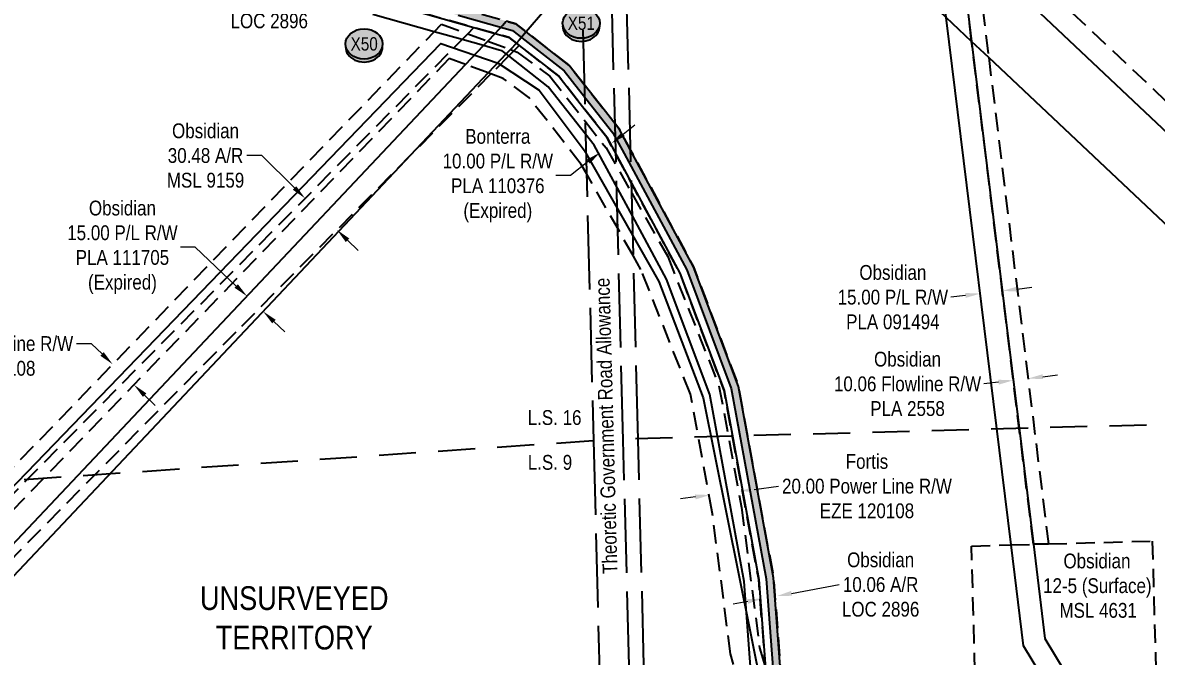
# Model space of a CAD drawing. Extents: x 624075 to 630566, y 5837004 to 5843820.
# Drawn here: x 625495 to 626260, y 5838197 to 5838624 of the extents above; entities that cross this region are included whole.
import ezdxf
from ezdxf.enums import TextEntityAlignment as Align

# ---------------------------------------------------------------- set-up
doc = ezdxf.new("R2010")
doc.units = 0
doc.header["$LTSCALE"] = 5
doc.header["$PDSIZE"] = 0.5
for name, pattern in [('foc-ACCESSROAD', [3.75, 2.5, -1.25]), ('foc-FLOWLINE', [3.75, 2.5, -1.25]), ('foc-LSD', [8, 5, -3]), ('foc-UNSURVEYED', [12.5, 10, -2.5])]:
    doc.linetypes.add(name, pattern=pattern)
doc.layers.get('Defpoints').update_dxf_attribs({"color": 9})
for name, color, linetype in [('AS-POWER', 104, 'foc-POWER'), ('C-AR', 13, 'foc-ACCESSROAD'), ('C-RW', 13, 'Continuous'), ('C-WS', 13, 'foc-ACCESSROAD'), ('C-WS-S', 13, 'Continuous'), ('F-EZE', 190, 'foc-FLOWLINE'), ('F-RW', 190, 'Continuous'), ('L-ROAD-T', 7, 'Continuous'), ('L-SECTION-LSD', 7, 'foc-LSD'), ('L-UNS-T', 3, 'Continuous'), ('L-USEC', 7, 'foc-UNSURVEYED'), ('P-CROSSINGS', 250, 'Continuous'), ('P-TEMP-H', 41, 'Continuous'), ('P-TEMP_WORKSPACE', 46, 'Continuous')]:
    doc.layers.add(name, color=color, linetype=linetype)
for name, color, linetype, lineweight in [('C-AR-T', 13, 'Continuous', 9), ('C-RW-T', 13, 'Continuous', 9), ('C-WS-T', 13, 'Continuous', 9), ('F-EZE-T', 190, 'Continuous', 9), ('F-RW-T', 190, 'Continuous', 9)]:
    doc.layers.add(name, color=color, linetype=linetype, lineweight=lineweight)
doc.styles.add('100L', font='ARIALN.TTF', dxfattribs={"height": 11})
doc.styles.add('80CG', font='ARIALN.TTF', dxfattribs={"height": 10})
doc.styles.add('80L', font='ARIALN.TTF', dxfattribs={"height": 10})
doc.styles.add('Crossing', font='ARIALN.TTF', dxfattribs={"height": 10})
doc.styles.add('foc-LtypeFont', font='ARIALN.TTF', dxfattribs={"height": 7.35})
doc.linetypes.add('foc-POWER', pattern='A,6,-1,["P",foc-LtypeFont,S=0.2,R=0,X=-0.625,Y=-0.75],-1.24,4', length=12.24)
doc.dimstyles.new('Compass 5 000', dxfattribs={"dimscale": 5, "dimtxt": 9, "dimasz": 2, "dimexe": 0.2, "dimexo": 0.0625, "dimgap": 0.5, "dimtad": 0, "dimtih": 1, "dimtoh": 1, "dimzin": 0, "dimdsep": 46, "dimtxsty": '80CG', "dimcen": 0.1, "dimse1": 1, "dimse2": 1, "dimclrd": 256, "dimclrt": 256, "dimaunit": 1, "dimadec": 4, "dimazin": 0, "dimtfac": 0.06, "dimtofl": 0, "dimtmove": 0, "dimatfit": 1, "dimfxl": 0.2, "dimtolj": 1, "dimtzin": 0, "dimlwd": -1, "dimarcsym": 0})

# ---------------------------------------------------------------- blocks, each defined once
blk = doc.blocks.new('*D43')
at = {"layer": 'C-RW-T', "transparency": 16777216}
for p, q in [((626165.56, 5838444.41), (626175.48, 5838445.62)), ((626130.81, 5838440.14), (626120.89, 5838438.92))]:
    blk.add_line(p, q, dxfattribs=at)
for points in [[(626165.36, 5838446.06), (626165.76, 5838442.75), (626155.63, 5838443.19)], [(626130.61, 5838441.79), (626131.01, 5838438.48), (626140.74, 5838441.36)]]:
    blk.add_solid(points, dxfattribs=at)
at = {"layer": 'Defpoints', "color": 0, "transparency": 16777216}
for p in [(626139.9, 5838448.15), (626154.8, 5838449.98), (626140.74, 5838441.36)]:
    blk.add_point(p, dxfattribs=at)
at = {"layer": 'C-RW-T', "transparency": 16777216, "insert": (626081.8, 5838438.92), "char_height": 10, "attachment_point": 5, "style": '80CG'}
blk.add_mtext('\\A1;Obsidian\\P15.00 P/L R/W\\PPLA 091494', dxfattribs=at)
blk = doc.blocks.new('*D44')
at = {"layer": 'C-RW-T', "transparency": 16777216}
for p, q in [((626182.96, 5838385.27), (626192.88, 5838386.49)), ((626153.12, 5838381.61), (626143.19, 5838380.39))]:
    blk.add_line(p, q, dxfattribs=at)
for points in [[(626152.92, 5838383.26), (626153.32, 5838379.95), (626163.04, 5838382.83)], [(626182.76, 5838386.93), (626183.16, 5838383.62), (626173.03, 5838384.05)]]:
    blk.add_solid(points, dxfattribs=at)
at = {"layer": 'Defpoints', "color": 0, "transparency": 16777216}
for p in [(626162.55, 5838386.88), (626163.04, 5838382.83), (626172.53, 5838388.11)]:
    blk.add_point(p, dxfattribs=at)
at = {"layer": 'C-RW-T', "transparency": 16777216, "insert": (626091.7, 5838380.39), "char_height": 10, "attachment_point": 5, "style": '80CG'}
blk.add_mtext('\\A1;Obsidian\\P10.06 Flowline R/W\\PPLA 2558', dxfattribs=at)
blk = doc.blocks.new('*D45')
at = {"layer": 'Defpoints', "color": 0, "transparency": 16777216}
for p in [(625978.29, 5838307.97), (625963.11, 5838269.32), (625982.93, 5838271.87)]:
    blk.add_point(p, dxfattribs=at)
at = {"layer": 'F-EZE-T', "transparency": 16777216}
for p, q in [((625988.21, 5838309.24), (626004.74, 5838311.37)), ((625948.55, 5838304.14), (625938.63, 5838302.87))]:
    blk.add_line(p, q, dxfattribs=at)
for points in [[(625948.33, 5838305.79), (625948.76, 5838302.49), (625958.47, 5838305.42)], [(625987.99, 5838310.89), (625988.42, 5838307.59), (625978.29, 5838307.97)]]:
    blk.add_solid(points, dxfattribs=at)
at = {"layer": 'F-EZE-T', "transparency": 16777216, "insert": (626064.33, 5838311.37), "char_height": 10, "attachment_point": 5, "style": '80CG'}
blk.add_mtext('\\A1;Fortis\\P20.00 Power Line R/W\\PEZE 120108', dxfattribs=at)
blk = doc.blocks.new('*D46')
at = {"layer": 'C-AR-T', "transparency": 16777216}
for p, q in [((626013.45, 5838239.05), (626045.62, 5838244.95)), ((625983.88, 5838233.62), (625974.05, 5838231.82))]:
    blk.add_line(p, q, dxfattribs=at)
for points in [[(626013.15, 5838240.69), (626013.75, 5838237.41), (626003.62, 5838237.25)], [(625983.58, 5838235.26), (625984.18, 5838231.99), (625993.72, 5838235.43)]]:
    blk.add_solid(points, dxfattribs=at)
at = {"layer": 'Defpoints', "color": 0, "transparency": 16777216}
for p in [(625990.12, 5838255.06), (626000.02, 5838256.87), (626003.62, 5838237.25)]:
    blk.add_point(p, dxfattribs=at)
at = {"layer": 'C-AR-T', "transparency": 16777216, "insert": (626073.55, 5838244.95), "char_height": 10, "attachment_point": 5, "style": '80CG'}
blk.add_mtext('\\A1;Obsidian\\P10.06 A/R\\PLOC 2896', dxfattribs=at)
blk = doc.blocks.new('*D47')
at = {"layer": 'C-AR-T', "transparency": 16777216}
for p, q in [((625723.69, 5838673.64), (625729.84, 5838681.52)), ((625705.18, 5838649.94), (625699.03, 5838642.06)), ((625699.03, 5838642.06), (625689.03, 5838642.06))]:
    blk.add_line(p, q, dxfattribs=at)
for points in [[(625722.37, 5838674.66), (625725, 5838672.61), (625717.53, 5838665.76)], [(625703.87, 5838650.97), (625706.49, 5838648.91), (625711.34, 5838657.82)]]:
    blk.add_solid(points, dxfattribs=at)
at = {"layer": 'Defpoints', "color": 0, "transparency": 16777216}
for p in [(625716.54, 5838666.53), (625710.35, 5838658.59), (625711.34, 5838657.82)]:
    blk.add_point(p, dxfattribs=at)
at = {"layer": 'C-AR-T', "transparency": 16777216, "insert": (625661.1, 5838642.06), "char_height": 10, "attachment_point": 5, "style": '80CG'}
blk.add_mtext('\\A1;Obsidian\\P10.06 A/R\\PLOC 2896', dxfattribs=at)
blk = doc.blocks.new('*D50')
at = {"layer": 'Defpoints', "color": 0, "transparency": 16777216}
for p in [(625571.83, 5838410.59), (625555.49, 5838393.67), (625586.2, 5838396.7)]:
    blk.add_point(p, dxfattribs=at)
at = {"layer": 'F-EZE-T', "transparency": 16777216}
for p, q in [((625541.1, 5838407.57), (625531.1, 5838407.57)), ((625548.29, 5838400.62), (625541.1, 5838407.57)), ((625577.05, 5838372.83), (625584.24, 5838365.89))]:
    blk.add_line(p, q, dxfattribs=at)
for points in [[(625549.45, 5838401.82), (625547.14, 5838399.42), (625555.49, 5838393.67)], [(625578.21, 5838374.03), (625575.89, 5838371.64), (625569.86, 5838379.78)]]:
    blk.add_solid(points, dxfattribs=at)
at = {"layer": 'F-EZE-T', "transparency": 16777216, "insert": (625471.51, 5838407.57), "char_height": 10, "attachment_point": 5, "style": '80CG', "bg_fill": 3, "box_fill_scale": 1.1, "bg_fill_color": 256, "bg_fill_true_color": 13158600, "bg_fill_transparency": 0}
blk.add_mtext('\\A1;Fortis\\P20.00 Power Line R/W\\PEZE 120108', dxfattribs=at)
blk = doc.blocks.new('*D53')
at = {"layer": 'C-WS-T', "transparency": 16777216}
for p, q in [((625611.15, 5838472.6), (625601.15, 5838472.6)), ((625638.81, 5838446.49), (625611.15, 5838472.6)), ((625664.27, 5838422.47), (625671.54, 5838415.61))]:
    blk.add_line(p, q, dxfattribs=at)
for points in [[(625639.96, 5838447.71), (625637.67, 5838445.28), (625646.08, 5838439.63)], [(625665.41, 5838423.68), (625663.12, 5838421.26), (625657, 5838429.33)]]:
    blk.add_solid(points, dxfattribs=at)
at = {"layer": 'Defpoints', "color": 0, "transparency": 16777216}
for p in [(625646.08, 5838439.63), (625649.11, 5838442.84), (625660.02, 5838432.54)]:
    blk.add_point(p, dxfattribs=at)
at = {"layer": 'C-WS-T', "transparency": 16777216, "insert": (625562.06, 5838472.6), "char_height": 10, "attachment_point": 5, "style": '80CG'}
blk.add_mtext('\\A1;Obsidian\\P15.00 P/L R/W\\PPLA 111705\\P(Expired)', dxfattribs=at)
blk = doc.blocks.new('*D54')
at = {"layer": 'C-WS-T', "transparency": 16777216}
for p, q in [((625656.04, 5838534.51), (625646.04, 5838534.51)), ((625678.16, 5838512.67), (625656.04, 5838534.51)), ((625713.88, 5838477.39), (625720.99, 5838470.36))]:
    blk.add_line(p, q, dxfattribs=at)
for points in [[(625679.33, 5838513.85), (625676.99, 5838511.48), (625685.28, 5838505.64)], [(625715.05, 5838478.58), (625712.71, 5838476.2), (625706.76, 5838484.42)]]:
    blk.add_solid(points, dxfattribs=at)
at = {"layer": 'Defpoints', "color": 0, "transparency": 16777216}
for p in [(625685.28, 5838505.64), (625663.52, 5838483.61), (625685.01, 5838462.39)]:
    blk.add_point(p, dxfattribs=at)
at = {"layer": 'C-WS-T', "transparency": 16777216, "insert": (625618.12, 5838534.51), "char_height": 10, "attachment_point": 5, "style": '80CG'}
blk.add_mtext('\\A1;Obsidian\\P30.48 A/R\\P{\\A0;MSL 9159}', dxfattribs=at)
blk = doc.blocks.new('*D108')
at = {"layer": 'Defpoints', "color": 0, "transparency": 16777216}
for p in [(625872.9, 5838550.95), (625880.76, 5838557.13), (625884.2, 5838536.61)]:
    blk.add_point(p, dxfattribs=at)
at = {"layer": 'F-RW-T', "transparency": 16777216}
for p, q in [((625899.91, 5838548.99), (625907.76, 5838555.18)), ((625876.35, 5838530.42), (625864.39, 5838521)), ((625864.39, 5838521), (625854.39, 5838521))]:
    blk.add_line(p, q, dxfattribs=at)
for points in [[(625898.87, 5838550.3), (625900.94, 5838547.68), (625892.05, 5838542.8)], [(625875.32, 5838531.73), (625877.38, 5838529.11), (625884.2, 5838536.61)]]:
    blk.add_solid(points, dxfattribs=at)
at = {"layer": 'F-RW-T', "transparency": 16777216, "insert": (625815.3, 5838521), "char_height": 10, "attachment_point": 5, "style": '80CG'}
blk.add_mtext('\\A1;Bonterra\\P10.00 P/L R/W\\PPLA 110376\\P(Expired)', dxfattribs=at)
blk = doc.blocks.new('xing2')
h = blk.add_hatch(color=50)
h.dxf.hatch_style = 1
edge = h.paths.add_edge_path()
edge.add_ellipse((0, 0), major_axis=(-12.5, 0), ratio=0.816297, start_angle=0, end_angle=360)
h = blk.add_hatch(color=250)
h.dxf.hatch_style = 1
edge = h.paths.add_edge_path()
edge.add_ellipse((0, -2.05), major_axis=(-12.5, 0), ratio=0.816297, start_angle=0, end_angle=180)
edge.add_line((12.5, -2.05), (12.5, 0))
edge.add_ellipse((0, 0), major_axis=(-12.5, 0), ratio=0.816297, start_angle=0, end_angle=180, ccw=False)
edge.add_line((-12.5, 0), (-12.5, -2.05))
at = {"color": 250}
blk.add_ellipse((0, 0), major_axis=(-12.5, 0), ratio=0.816297, dxfattribs=at)
blk.add_ellipse((0, -2.05), major_axis=(-12.5, 0), ratio=0.816297, start_param=0, end_param=3.141593, dxfattribs=at)
at = {"color": 250, "style": 'Crossing'}
blk.add_attdef('CROSSING', text='', height=9, dxfattribs=at).set_placement((0.09, 0.02), align=Align.MIDDLE_CENTER)
at = {"color": 250, "style": 'Crossing', "flags": 1}
for tag, p in [('OWNER', (0.09, -12.49)), ('DESCRIPTION', (0.09, -25.77)), ('LOCATION', (0.09, -39.3)), ('DWG_REF', (0.09, -52.84))]:
    blk.add_attdef(tag, text='', height=9, dxfattribs=at).set_placement(p, align=Align.MIDDLE_CENTER)

msp = doc.modelspace()

# ---------------------------------------------------------------- hatches: boundary and pattern name
at = {"layer": 'P-TEMP-H'}
h = msp.add_hatch(color=256, dxfattribs=at)
h.dxf.hatch_style = 1
h.paths.add_polyline_path([(626146.972, 5837443.751), (626146.972, 5837438.753), (626166.965, 5837438.753), (626224.004, 5837431.653), (626243.169, 5837585.622), (626233.959, 5837949.053), (626231.8, 5838034.23), (626231.637, 5838044.604), (626217.476, 5838047.906), (626192.914, 5838053.632), (626168.224, 5838059.389), (626148.846, 5838064.598), (626126.735, 5838070.541), (626120.02, 5838073.358), (626066.392, 5838095.862), (626034.974, 5838117.397), (626016.465, 5838143.526), (626006.745, 5838177.961), (626001.353, 5838249.593), (625977.662, 5838378.714), (625947.35, 5838459.403), (625904.912, 5838538.206), (625897.192, 5838552.542), (625873.592, 5838582.481), (625863.508, 5838595.275), (625834.479, 5838617.974), (625827.535, 5838623.403), (625820.979, 5838625.255), (625789.861, 5838634.045), (625788.714, 5838634.369), (625756.415, 5838643.492), (625740.16, 5838648.083), (625710.207, 5838671.474), (625705.365, 5838696.723), (625702.97, 5838732.53), (625698.478, 5838799.717), (625692.894, 5838854.433), (625685.696, 5838889.503), (625669.945, 5838919.941), (625615.201, 5838963.715), (625535.375, 5839015.448), (625523.932, 5839030.241), (625499.608, 5839095.12), (625469.377, 5839178.902), (625441.079, 5839232.735), (625434.25, 5839245.727), (625426.315, 5839265.348), (625424.704, 5839269.331), (625413.136, 5839297.937), (625412.539, 5839299.411), (625224.707, 5839504.989), (625132.612, 5839605.789), (625122.618, 5839616.727), (625068.186, 5839676.304), (625054.684, 5839691.083), (625031.923, 5839715.997), (624532.487, 5840262.62), (624506.503, 5840291.058), (624434.39, 5840369.985), (624424.273, 5840381.058), (624365.831, 5840445.021), (624352.844, 5840459.231), (624392.625, 5840495.53), (624409.07, 5840512.876), (624501.284, 5840555.496), (624522.002, 5840577.34), (624812.151, 5840884.072), (624815.187, 5840926.185), (624808.861, 5841137.063), (624807.821, 5841174.517), (625068.366, 5841405.676), (625067.508, 5841404.923), (625187.406, 5841511.282), (625331.524, 5841639.139), (625678.972, 5841947.4), (625954.053, 5842191.456), (626028.823, 5842257.79), (626289.176, 5842488.777), (626597.923, 5842762.709), (626601.125, 5842765.55), (626871.997, 5843005.873), (627013.797, 5843131.681), (627394.954, 5843469.852), (627476.425, 5843542.136), (627579.461, 5843629.016), (627595.899, 5843609.521), (627807.119, 5843368.502), (627912.819, 5843406.904), (627967.027, 5843414.89), (628230.311, 5843232.542), (628315.153, 5843173.781), (628393.275, 5843122.374), (628460.671, 5843078.024), (628653.288, 5843395.538), (628765.077, 5843342.231), (628887.206, 5843339.246), (629211.708, 5843376.773), (629377.481, 5843423.741), (629453.63, 5843473.599), (629463.418, 5843558.632), (629455.324, 5843594.326), (629450.449, 5843593.221), (629458.355, 5843558.357), (629448.933, 5843476.497), (629375.383, 5843428.342), (629210.734, 5843381.692), (628886.979, 5843344.252), (628766.266, 5843347.201), (628651.36, 5843401.995), (628459.087, 5843085.049), (628396.049, 5843126.532), (628317.95, 5843177.924), (628233.157, 5843236.651), (627968.251, 5843420.123), (627911.589, 5843411.774), (627808.625, 5843374.367), (627599.69, 5843612.78), (627580.109, 5843636.002), (627473.155, 5843545.916), (627391.636, 5843473.591), (627010.48, 5843135.42), (626868.68, 5843009.612), (626598.043, 5842769.497), (626285.859, 5842492.516), (626025.506, 5842261.529), (625950.736, 5842195.195), (625675.655, 5841951.138), (625328.207, 5841642.878), (625196.525, 5841526.047), (625103.713, 5841443.718), (625099.206, 5841439.719), (625091.65, 5841433.016), (625087.931, 5841429.729), (625080.041, 5841422.752), (625076.282, 5841419.429), (625065.049, 5841409.415), (624802.76, 5841176.709), (624803.865, 5841136.919), (624810.183, 5840926.29), (624807.294, 5840886.21), (624518.371, 5840580.774), (624498.317, 5840559.631), (624406.101, 5840517.01), (624389.256, 5840499.222), (624345.782, 5840459.554), (624362.141, 5840441.649), (624420.583, 5840377.686), (624430.7, 5840366.614), (624502.813, 5840287.687), (624528.797, 5840259.248), (625028.233, 5839712.625), (625050.994, 5839687.711), (625064.496, 5839672.932), (625118.928, 5839613.356), (625128.922, 5839602.417), (625221.017, 5839501.617), (625408.243, 5839296.704), (625408.502, 5839296.063), (625420.071, 5839267.457), (625421.682, 5839263.474), (625429.71, 5839243.622), (625436.655, 5839230.41), (625464.793, 5839176.881), (625494.917, 5839093.394), (625519.517, 5839027.78), (625531.942, 5839011.716), (625612.274, 5838959.655), (625665.994, 5838916.701), (625680.939, 5838887.821), (625687.947, 5838853.675), (625693.496, 5838799.297), (625697.983, 5838732.196), (625700.398, 5838696.083), (625705.652, 5838668.69), (625737.857, 5838643.539), (625755.056, 5838638.682), (625787.355, 5838629.559), (625788.502, 5838629.235), (625819.621, 5838620.445), (625825.231, 5838618.86), (625831.401, 5838614.037), (625859.955, 5838591.709), (625869.667, 5838579.387), (625892.997, 5838549.789), (625900.511, 5838535.836), (625942.789, 5838457.33), (625972.827, 5838377.374), (625996.389, 5838248.953), (626001.799, 5838177.086), (626011.889, 5838141.339), (626031.411, 5838113.78), (626063.988, 5838091.451), (626118.086, 5838068.75), (626125.112, 5838065.802), (626147.549, 5838059.771), (626167.007, 5838054.541), (626191.779, 5838048.765), (626216.342, 5838043.038), (626226.701, 5838040.623), (626226.803, 5838034.128), (626228.962, 5837948.926), (626238.163, 5837585.869), (626219.661, 5837437.23), (626167.274, 5837443.751)])

# ---------------------------------------------------------------- linework, layer by layer
at = {"layer": 'AS-POWER', "flags": 128}
msp.add_lwpolyline([(625163.085, 5837790.069), (625159.962, 5837912.367), (625131.381, 5837916.319), (625178.873, 5838131.013), (625466.367, 5838288.498), (625776.954, 5838610.104), (625815.63, 5838596.931), (625843.132, 5838578.604), (625873.5, 5838538.227), (625923.921, 5838449.454), (625953.851, 5838370.975), (626001.64, 5838132.663), (626021.999, 5838104.041), (626098.235, 5838059.232), (626194.707, 5838036.341)], dxfattribs=at)
at = {"layer": 'C-AR', "flags": 128}
for points in [[(624103.701, 5840731.929), (624175.594, 5840653.242), (624192.223, 5840635.029), (624199.116, 5840627.482), (624201.696, 5840624.662), (624206.638, 5840619.136), (624209.033, 5840616.621), (624212.795, 5840612.507), (624296.026, 5840521.423), (624306.14, 5840510.353), (624309.72, 5840506.435), (624313.367, 5840502.442), (624348.972, 5840463.473), (624365.831, 5840445.021), (624424.273, 5840381.058), (624434.39, 5840369.985), (624506.503, 5840291.058), (624532.487, 5840262.62), (625031.923, 5839715.997), (625054.684, 5839691.083), (625068.186, 5839676.304), (625122.618, 5839616.727), (625132.612, 5839605.789), (625224.707, 5839504.989), (625412.539, 5839299.411), (625413.136, 5839297.937), (625424.704, 5839269.331), (625426.315, 5839265.348), (625434.25, 5839245.727), (625441.079, 5839232.735), (625469.377, 5839178.902), (625499.608, 5839095.12), (625523.932, 5839030.241), (625535.375, 5839015.448), (625615.201, 5838963.715), (625669.945, 5838919.941), (625685.696, 5838889.503), (625692.894, 5838854.433), (625698.478, 5838799.717), (625702.97, 5838732.53), (625705.365, 5838696.723), (625710.207, 5838671.474), (625740.16, 5838648.083), (625756.415, 5838643.492), (625788.714, 5838634.369), (625789.861, 5838634.045), (625820.979, 5838625.255), (625827.535, 5838623.403), (625834.479, 5838617.974), (625863.508, 5838595.275), (625873.592, 5838582.481), (625897.192, 5838552.542), (625904.912, 5838538.206), (625947.35, 5838459.403), (625977.662, 5838378.714), (626001.353, 5838249.593), (626006.745, 5838177.961), (626016.465, 5838143.526), (626034.974, 5838117.397), (626066.392, 5838095.862), (626120.02, 5838073.358), (626126.735, 5838070.541), (626148.846, 5838064.598), (626168.224, 5838059.389), (626192.914, 5838053.632), (626217.476, 5838047.906), (626303.191, 5838027.923), (626600.444, 5838003.942), (626622.663, 5837989.369), (626649.332, 5837960.105), (626690.594, 5837914.833), (626725.366, 5837894.949), (626756.869, 5837876.935), (626788.877, 5837857.014), (626798.165, 5837847.13), (626811.591, 5837832.843), (626813.264, 5837831.063), (626823.596, 5837819.989), (626825.702, 5837817.827), (626827.496, 5837815.918)], [(626827.892, 5837800.974), (626817.26, 5837812.249), (626797.421, 5837833.289), (626782.578, 5837849.031), (626751.29, 5837868.529), (626725.678, 5837883.174), (626684.221, 5837906.882), (626636.036, 5837959.75), (626616.08, 5837981.65), (626597.072, 5837994.115), (626301.635, 5838017.95), (626231.8, 5838034.23), (626216.552, 5838037.784), (626201.418, 5838041.313), (626191.996, 5838043.509), (626176.425, 5838047.141), (626175.745, 5838047.3), (626165.941, 5838049.582), (626123.057, 5838061.168), (626103.371, 5838069.428), (626091.33, 5838074.48), (626061.549, 5838086.978), (626030.588, 5838108.199), (626027.799, 5838110.111), (626012.058, 5838132.333), (626007.249, 5838139.123), (625996.783, 5838176.199), (625995.855, 5838188.531), (625991.356, 5838248.304), (625967.923, 5838376.014), (625938.166, 5838455.229), (625905.488, 5838515.906), (625888.744, 5838546.998), (625874.027, 5838565.669), (625856.353, 5838588.093), (625829.723, 5838608.916), (625827.842, 5838610.387), (625822.895, 5838614.255), (625813.4, 5838616.937), (625799.175, 5838620.954), (625735.523, 5838638.933), (625701.679, 5838665.362), (625695.377, 5838695.237), (625692.93, 5838731.835), (625688.448, 5838798.87), (625682.934, 5838852.908), (625676.117, 5838886.116), (625661.989, 5838913.417), (625609.328, 5838955.525), (625531.368, 5839004.175), (625515.04, 5839025.285), (625490.429, 5839090.928), (625460.348, 5839174.448), (625434.779, 5839223.09), (625425.108, 5839241.489), (625419.612, 5839255.08), (625403.888, 5839293.96), (625358.65, 5839343.471), (625211.886, 5839504.101), (625146.732, 5839575.416), (625114.9, 5839610.255), (625113.551, 5839611.731), (625032.316, 5839700.645), (624519.664, 5840261.732), (624493.682, 5840290.171), (624426.801, 5840363.371), (624416.684, 5840374.444), (624302.288, 5840499.649), (624207.026, 5840603.919), (624201.508, 5840609.958), (624196.227, 5840615.737), (624191.602, 5840620.799), (624179.061, 5840634.526), (624175.985, 5840637.893), (624168.164, 5840646.453), (624158.445, 5840657.089), (624104.092, 5840716.579)]]:
    msp.add_lwpolyline(points, dxfattribs=at)
at = {"layer": 'C-AR'}
msp.add_lwpolyline([(626115.824, 5838850.646), (626128.051, 5838750.921), (626137.76, 5838671.737), (626146.472, 5838600.675), (626186.719, 5838272.425), (626176.635, 5838272.144), (626134.964, 5838611.534), (626126.237, 5838682.612), (626123.371, 5838705.959), (626117.883, 5838750.651), (626105.639, 5838850.375)], dxfattribs=at)
at = {"layer": 'C-RW'}
for points in [[(626202.917, 5837587.607), (626193.784, 5837947.986), (626192.573, 5837995.754), (626192.32, 5838005.748), (626191.503, 5838037.986), (626191.996, 5838043.509), (626192.418, 5838048.223), (626192.914, 5838053.632), (626201.822, 5838150.778), (626169.925, 5838203.638), (626161.564, 5838271.726), (626117.862, 5838627.669), (626109.134, 5838698.747), (626055.868, 5838749.005), (626017.109, 5838785.567), (626011.619, 5838790.746), (626006.183, 5838795.874), (626001.155, 5838800.617), (625997.041, 5838804.498), (625989.689, 5838811.434), (626020.937, 5838848.124)], [(626126.237, 5838682.612), (626134.964, 5838611.534), (626176.635, 5838272.144), (626184.437, 5838208.602), (626218.912, 5838151.279), (626225.917, 5838139.632), (626217.476, 5838047.906), (626217.007, 5838042.806), (626216.552, 5838037.784), (626216.383, 5838035.919), (626201.689, 5838037.268), (626201.731, 5838035.504), (626202.313, 5838005.984), (626202.566, 5837995.99), (626203.776, 5837948.251), (626212.929, 5837587.113)], [(625871.548, 5838661.544), (625834.479, 5838617.974), (625829.685, 5838612.34), (625827.842, 5838610.387), (625823.799, 5838606.102), (625820.952, 5838603.084), (625808.879, 5838590.289), (625756.494, 5838534.771), (625421.157, 5838179.42), (625416.782, 5838174.785), (625414.294, 5838175.595), (625404.84, 5838178.671), (625338.327, 5838200.312), (625265.56, 5838161.663), (625264.883, 5838161.328), (625190.107, 5838110.958), (625186.45, 5838109.348), (625180.612, 5838106.776), (625163.377, 5838099.186), (625074.641, 5838060.106), (624975.74, 5838016.548)], [(624975.319, 5838032.754), (625074.219, 5838076.311), (625167.886, 5838117.563), (625182.836, 5838124.147), (625257.155, 5838174.208), (625288.739, 5838190.972), (625336.917, 5838216.545), (625342.885, 5838214.603), (625412.392, 5838191.988), (625793.568, 5838595.918), (625805.661, 5838608.735), (625808.486, 5838611.73), (625813.4, 5838616.937), (625818.511, 5838622.355), (625820.979, 5838625.255)]]:
    msp.add_lwpolyline(points, dxfattribs=at)
at = {"layer": 'C-WS'}
msp.add_lwpolyline([(625456.749, 5838274.264), (625791.153, 5838612.832), (625794.97, 5838616.698), (625799.175, 5838620.954), (625813.4, 5838616.937), (625822.895, 5838614.255), (625827.842, 5838610.387), (625829.723, 5838608.916), (625826.105, 5838605.254), (625822.65, 5838601.756), (625810.673, 5838589.63), (625756.494, 5838534.771), (625638.59, 5838415.394), (625638.59, 5838415.394), (625413.265, 5838187.212)], dxfattribs=at)
msp.add_lwpolyline([(626169.526, 5838149.908), (626148.846, 5838064.598), (626126.735, 5838070.541), (626120.02, 5838073.358), (626138.248, 5838149.039), (626134.862, 5838270.985), (626161.564, 5838271.726), (626176.635, 5838272.144), (626186.719, 5838272.425), (626256.807, 5838274.372), (626260.194, 5838152.425), (626218.912, 5838151.279), (626201.822, 5838150.778), (626169.526, 5838149.908)], close=True, dxfattribs=at)
at = {"layer": 'F-EZE'}
for points in [[(625294.01, 5839519.131), (625463.019, 5839334.149), (625483.61, 5839311.614), (625491.452, 5839303.031), (625497.868, 5839296.009), (625874.911, 5838940.325), (625905.84, 5838911.148), (625967.296, 5838853.17), (625972.058, 5838848.678), (625989.26, 5838832.452), (625994.258, 5838827.738), (625999.979, 5838822.341), (626007.33, 5838815.406), (626011.445, 5838811.524), (626016.473, 5838806.781), (626021.909, 5838801.653), (626027.398, 5838796.474), (626066.157, 5838759.913), (626119.424, 5838709.653), (626136.527, 5838693.519), (626148.052, 5838682.641), (626729.608, 5838134.038), (626832.208, 5838037.251)], [(625467.244, 5838302.329), (625772.344, 5838618.144), (625777.241, 5838623.214), (625794.97, 5838616.698), (625808.486, 5838611.73), (625823.799, 5838606.102), (625826.105, 5838605.254), (625828.446, 5838604.394), (625850.343, 5838588.191), (625874.233, 5838557.7), (625888.294, 5838539.755), (625905.664, 5838509.106), (625929.916, 5838466.317), (625964.495, 5838379.123), (625979.71, 5838296.914), (625991.868, 5838202.361), (625995.855, 5838188.531)], [(625995.086, 5838119.052), (625972.239, 5838198.294), (625959.957, 5838293.818), (625945.197, 5838373.567), (625911.847, 5838457.663), (625906.763, 5838466.634), (625875.145, 5838522.416), (625871.637, 5838528.605), (625836.278, 5838573.733), (625818.865, 5838586.619), (625810.673, 5838589.63), (625808.879, 5838590.289), (625793.568, 5838595.918), (625782.569, 5838599.962), (625479.378, 5838286.122)]]:
    msp.add_lwpolyline(points, dxfattribs=at)
at = {"layer": 'F-EZE', "linetype": 'ByBlock'}
for points in [[(625282.941, 5839509.017), (625451.95, 5839324.035), (625472.541, 5839301.499), (625480.382, 5839292.917), (625487.174, 5839285.484), (625864.622, 5838929.418), (625895.55, 5838900.241), (625957.007, 5838842.263), (625961.769, 5838837.771), (625978.97, 5838821.544), (625983.97, 5838816.829), (625989.689, 5838811.434), (625997.041, 5838804.498), (626001.155, 5838800.617), (626006.183, 5838795.874), (626011.619, 5838790.746), (626017.109, 5838785.567), (626055.868, 5838749.005), (626109.134, 5838698.747), (626126.237, 5838682.612), (626137.76, 5838671.737), (626719.318, 5838123.131), (626821.919, 5838026.343)], [(626823.627, 5837961.905), (626820.708, 5837964.658), (626721.026, 5838058.693), (626146.472, 5838600.675), (626134.964, 5838611.534), (626117.862, 5838627.669), (625991.084, 5838747.287), (625978.097, 5838759.538), (625967.134, 5838769.879), (625963.518, 5838773.29), (625954.314, 5838781.972), (625947.098, 5838788.781), (625932.114, 5838802.916), (625925.126, 5838809.508), (625897.216, 5838835.838), (625866.287, 5838865.016), (625454.576, 5839253.403), (625434.192, 5839275.711), (625413.599, 5839298.249), (625412.539, 5839299.411), (625224.707, 5839504.989)]]:
    msp.add_lwpolyline(points, dxfattribs=at)
at = {"layer": 'F-RW'}
for points in [[(625735.523, 5838638.933), (625799.175, 5838620.954), (625813.4, 5838616.937), (625822.895, 5838614.255), (625827.842, 5838610.387), (625829.723, 5838608.916), (625856.353, 5838588.093), (625874.027, 5838565.669), (625888.744, 5838546.998), (625905.488, 5838515.906), (625938.166, 5838455.229), (625967.923, 5838376.014), (625991.356, 5838248.304), (625995.855, 5838188.531)], [(625986.89, 5838174.448), (625981.428, 5838247.023), (625958.252, 5838373.334), (625929.045, 5838451.082), (625906.061, 5838493.761), (625880.356, 5838541.492), (625874.459, 5838548.974), (625849.247, 5838580.96), (625822.65, 5838601.756), (625820.952, 5838603.084), (625818.285, 5838605.169), (625816.308, 5838605.728), (625805.661, 5838608.735), (625791.153, 5838612.832), (625772.344, 5838618.144), (625730.916, 5838629.847)]]:
    msp.add_lwpolyline(points, dxfattribs=at)
at = {"layer": 'L-SECTION-LSD'}
msp.add_line((625879.81, 5838341.996), (624958.477, 5838278.979), dxfattribs=at)
at = {"layer": 'L-SECTION-LSD', "flags": 128}
msp.add_lwpolyline([(626812.776, 5838367.782), (625899.894, 5838343.117)], dxfattribs=at)
at = {"layer": 'L-USEC'}
for p, q in [((625869.414, 5838744.06), (625879.81, 5838341.996)), ((625899.909, 5838342.538), (625889.512, 5838744.602)), ((625909.965, 5838342.798), (625899.568, 5838744.862)), ((625879.81, 5838341.996), (625890.207, 5837939.931)), ((625910.303, 5837940.473), (625899.909, 5838342.538)), ((625920.36, 5837940.733), (625909.965, 5838342.798))]:
    msp.add_line(p, q, dxfattribs=at)
at = {"layer": 'P-TEMP_WORKSPACE', "flags": 128}
for points in [[(625788.502, 5838629.235), (625819.621, 5838620.445), (625825.231, 5838618.86), (625831.401, 5838614.037), (625859.955, 5838591.709), (625869.667, 5838579.387), (625892.997, 5838549.789), (625900.511, 5838535.836), (625942.789, 5838457.33), (625972.827, 5838377.374), (625996.389, 5838248.953), (626001.799, 5838177.086)], [(626243.169, 5837585.622), (626233.959, 5837949.053), (626231.8, 5838034.23), (626231.637, 5838044.604), (626217.476, 5838047.906), (626192.914, 5838053.632), (626168.224, 5838059.389), (626148.846, 5838064.598), (626126.735, 5838070.541), (626120.02, 5838073.358), (626066.392, 5838095.862), (626034.974, 5838117.397), (626016.465, 5838143.526), (626006.745, 5838177.961), (626001.353, 5838249.593), (625977.662, 5838378.714), (625947.35, 5838459.403), (625904.912, 5838538.206), (625897.192, 5838552.542), (625873.592, 5838582.481), (625863.508, 5838595.275), (625834.479, 5838617.974), (625827.535, 5838623.403), (625820.979, 5838625.255)]]:
    msp.add_lwpolyline(points, dxfattribs=at)

# ---------------------------------------------------------------- block references
at = {"layer": 'P-CROSSINGS', "color": 4}
for p, values in [((625871.538, 5838623.867), {'CROSSING': 'X51'}), ((625725.066, 5838609.906), {'CROSSING': 'X50'})]:
    msp.add_blockref('xing2', p, dxfattribs=at).add_auto_attribs(values)

# ---------------------------------------------------------------- texts
at = {"layer": 'C-WS-S', "insert": (626179.165, 5838265.921), "char_height": 10, "attachment_point": 1, "style": '80L'}
msp.add_mtext_dynamic_manual_height_columns('\\pi17.721;Obsidian\\P\\pi3.99;12-5 (Surface)\\P\\pi15.013;MSL 4631', width=79.27596, gutter_width=50, heights=[0], dxfattribs=at)
at = {"layer": 'L-ROAD-T', "style": '80L'}
msp.add_text('Theoretic Government Road Allowance', height=10, rotation=91.551424, dxfattribs=at).set_placement((625888.361, 5838352.097), align=Align.MIDDLE_CENTER)
at = {"layer": 'L-SECTION-LSD', "style": '100L'}
for s, p in [('L.S. 16', (625835.442, 5838352.721)), ('L.S. 9', (625835.529, 5838322.47))]:
    msp.add_text(s, height=9.9964, dxfattribs=at).set_placement(p)
at = {"layer": 'L-UNS-T', "color": 3, "insert": (625677.959, 5838222.388), "char_height": 16, "attachment_point": 5, "style": '80L'}
msp.add_mtext_dynamic_manual_height_columns('UNSURVEYED TERRITORY', width=126.41375, gutter_width=47.5, heights=[0], dxfattribs=at)

# ---------------------------------------------------------------- dimensions: what is measured, and where the dimension line sits
at = {"layer": 'C-AR-T', "color": 1}
dim = msp.add_aligned_dim(p1=(625716.541, 5838666.528), p2=(625710.346, 5838658.594), distance=1.256, text='Obsidian\\P10.06 A/R\\PLOC 2896', dimstyle='Compass 5 000', dxfattribs=at)
dim.commit()
dim.dimension.update_dxf_attribs({"geometry": '*D47', "text_midpoint": (625661.096, 5838642.059)})
dim = msp.add_linear_dim(base=(626003.618, 5838237.246), p1=(625990.117, 5838255.058), p2=(626000.017, 5838256.874), angle=10.396709, text='Obsidian\\P10.06 A/R\\PLOC 2896', dimstyle='Compass 5 000', dxfattribs=at)
dim.commit()
dim.dimension.update_dxf_attribs({"geometry": '*D46', "text_midpoint": (626073.548, 5838244.952), "dimtype": 161})
at = {"layer": 'C-RW-T', "color": 1}
for base, p1, p2, angle, text, picture, middle in [((626140.737, 5838441.358), (626154.8, 5838449.981), (626139.903, 5838448.152), 186.999724, 'Obsidian\\P15.00 P/L R/W\\PPLA 091494', '*D43', (626081.8, 5838438.92)), ((626163.045, 5838382.828), (626172.535, 5838388.111), (626162.547, 5838386.885), 186.999887, 'Obsidian\\P10.06 Flowline R/W\\PPLA 2558', '*D44', (626091.7, 5838380.39))]:
    dim = msp.add_linear_dim(base=base, p1=p1, p2=p2, angle=angle, text=text, dimstyle='Compass 5 000', dxfattribs=at)
    dim.commit()
    dim.dimension.update_dxf_attribs({"geometry": picture, "text_midpoint": middle, "dimtype": 161})
at = {"layer": 'C-WS-T', "color": 1}
for base, p1, p2, angle, text, picture, middle in [((625685.278, 5838505.638), (625685.01, 5838462.394), (625663.525, 5838483.615), 135.354568, 'Obsidian\\P30.48 A/R\\P{\\A0;MSL 9159}', '*D54', (625618.116, 5838534.514)), ((625646.084, 5838439.631), (625660.022, 5838432.541), (625649.11, 5838442.838), 136.660114, 'Obsidian\\P15.00 P/L R/W\\PPLA 111705\\P(Expired)', '*D53', (625562.061, 5838472.6))]:
    dim = msp.add_linear_dim(base=base, p1=p1, p2=p2, angle=angle, text=text, dimstyle='Compass 5 000', dxfattribs=at)
    dim.commit()
    dim.dimension.update_dxf_attribs({"geometry": picture, "text_midpoint": middle, "dimtype": 161})
at = {"layer": 'F-EZE-T', "color": 1}
dim = msp.add_linear_dim(base=(625978.289, 5838307.966), p1=(625963.107, 5838269.32), p2=(625982.93, 5838271.869), angle=7.327028, text='Fortis\\P20.00 Power Line R/W\\PEZE 120108', dimstyle='Compass 5 000', dxfattribs=at)
dim.commit()
dim.dimension.update_dxf_attribs({"geometry": '*D45', "text_midpoint": (626064.331, 5838311.367), "dimtype": 161})
at = {"layer": 'F-RW-T'}
dim = msp.add_linear_dim(base=(625884.201, 5838536.614), p1=(625880.756, 5838557.133), p2=(625872.905, 5838550.945), angle=218.246243, text='Bonterra\\P10.00 P/L R/W\\PPLA 110376\\P(Expired)', dimstyle='Compass 5 000', dxfattribs=at)
dim.commit()
dim.dimension.update_dxf_attribs({"geometry": '*D108', "text_midpoint": (625815.302, 5838520.996), "dimtype": 161})

# ---------------------------------------------------------------- next in the draw order: dimensions: what is measured, and where the dimension line sits
at = {"layer": 'F-EZE-T', "color": 1}
dim = msp.add_linear_dim(base=(625555.485, 5838393.669), p1=(625586.204, 5838396.7), p2=(625571.829, 5838410.587), angle=135.988671, text='Fortis\\P20.00 Power Line R/W\\PEZE 120108', dimstyle='Compass 5 000', override={"dimtfill": 1}, dxfattribs=at)
dim.commit()
dim.dimension.update_dxf_attribs({"geometry": '*D50', "text_midpoint": (625471.507, 5838407.565), "dimtype": 161})

doc.saveas('drawing.dxf')
